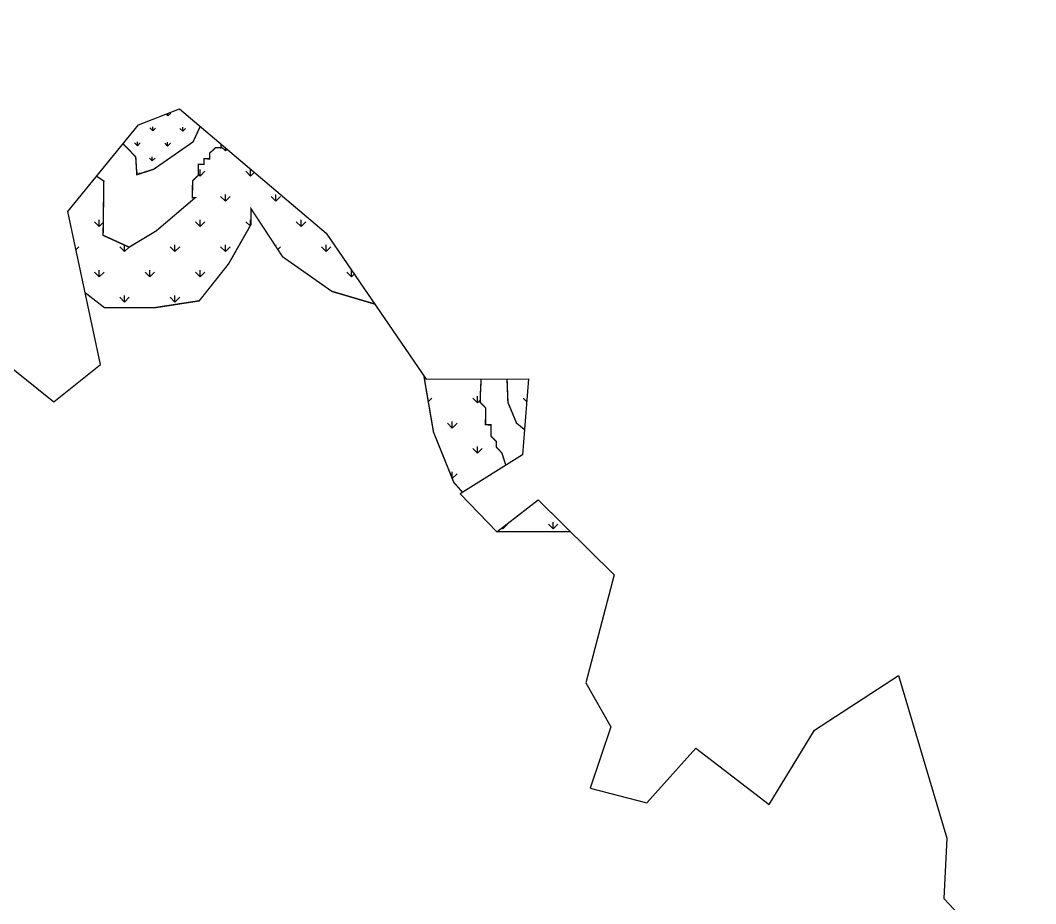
# Model space of a CAD drawing. Header units: metres. Extents: x 265309 to 267425, y 2141467 to 2144187.
# Drawn here: x 266603 to 267327, y 2143194 to 2143824 of the extents above; entities that cross this region are included whole.
import ezdxf

# ---------------------------------------------------------------- set-up
doc = ezdxf.new("R2010")
doc.units = ezdxf.units.M
doc.layers.add('MANGROOVES BUFFER ZONE', color=120, linetype='Continuous')
doc.layers.add('village', color=3, linetype='Continuous')

msp = doc.modelspace()

# ---------------------------------------------------------------- hatches: boundary and pattern name
at = {"layer": 'MANGROOVES BUFFER ZONE'}
h = msp.add_hatch(dxfattribs=at)
h.set_pattern_fill('GRASS', color=256)
h.paths.add_polyline_path([(266972.42, 2143482.18), (266943.26, 2143459.73), (266943.55, 2143459.4), (266995.5, 2143459.4)])
h.paths.add_polyline_path([(266965.4, 2143568.33), (266950.16, 2143568.26), (266950.81, 2143551.54), (266956.97, 2143536.75), (266962.58, 2143532.21)])
h.paths.add_polyline_path([(266892.64, 2143568.01), (266890.99, 2143570.42), (266891.77, 2143565.44), (266897.8, 2143530.35), (266912.28, 2143494.49), (266918.58, 2143487.42), (266949.32, 2143506.69), (266946.48, 2143515.57), (266942.55, 2143519.59), (266942.61, 2143523.57), (266938.68, 2143527.6), (266938.78, 2143535.56), (266934.8, 2143535.61), (266934.96, 2143547.54), (266931.03, 2143551.57), (266931.08, 2143555.55), (266931.72, 2143568.18)])
h.paths.add_polyline_path([(266657.75, 2143712.78), (266637.23, 2143687.7), (266649.65, 2143629.72), (266663.47, 2143619.02), (266699.13, 2143619.02), (266730.95, 2143623.95), (266751.8, 2143650.27), (266767.71, 2143678.23), (266767.71, 2143689.74), (266790.28, 2143655.36), (266825.39, 2143630.68), (266855.96, 2143621.63), (266821.38, 2143672.19), (266746.41, 2143735.69), (266746.38, 2143732.98), (266742.4, 2143733.03), (266738.37, 2143729.11), (266738.32, 2143725.13), (266734.34, 2143725.18), (266734.29, 2143721.2), (266730.31, 2143721.25), (266730.21, 2143713.3), (266726.18, 2143709.37), (266726.03, 2143697.43), (266728.02, 2143697.41), (266700.28, 2143673.77), (266681, 2143662.18), (266662.44, 2143670.61), (266662.94, 2143709.28)])
h.paths.add_polyline_path([(266372.74, 2143729.46), (266375.95, 2143821.68), (266225.52, 2143823.85), (266217.84, 2143807.95), (266226.07, 2143782.18), (266246.92, 2143755.87), (266267.22, 2143750.38), (266301.78, 2143756.96), (266323.17, 2143769.02), (266335.24, 2143748.74), (266314.95, 2143719.68), (266319.33, 2143680.76), (266334.15, 2143661.57), (266359.38, 2143644.57), (266384.07, 2143614.42), (266413.86, 2143593.8), (266448.97, 2143582.28), (266474.75, 2143567.48), (266499.99, 2143567.48), (266547.72, 2143573.51), (266568.02, 2143588.32), (266582.83, 2143615.73), (266584.31, 2143620.58), (266578.15, 2143663.23), (266561.51, 2143687.16), (266544.37, 2143660.29), (266535.27, 2143625.82), (266488.22, 2143610.96), (266486.26, 2143612.97), (266482.33, 2143617), (266478.35, 2143617.05), (266478.4, 2143621.03), (266474.43, 2143621.08), (266470.5, 2143625.11), (266462.6, 2143629.19), (266454.64, 2143629.29), (266450.71, 2143633.32), (266434.85, 2143637.5), (266418.94, 2143637.7), (266419, 2143641.68), (266415.02, 2143641.73), (266411.09, 2143645.76), (266407.22, 2143653.77), (266403.24, 2143653.82), (266403.29, 2143657.8), (266399.31, 2143657.85), (266399.41, 2143665.81), (266395.49, 2143669.84), (266395.59, 2143677.79), (266391.71, 2143685.8), (266391.81, 2143693.76), (266367.95, 2143694.06), (266367.9, 2143690.08), (266363.92, 2143690.13), (266363.97, 2143694.11), (266359.99, 2143694.16), (266360.15, 2143706.1), (266364.18, 2143710.02), (266368.15, 2143709.97), (266368.2, 2143713.95), (266372.18, 2143713.9), (266372.23, 2143717.88), (266376.26, 2143721.81), (266380.24, 2143721.76), (266380.28, 2143725.03)])
h = msp.add_hatch(dxfattribs=at)
h.set_pattern_fill('GRASS', color=256, scale=0.59672345, angle=-0.7340003)
h.paths.add_polyline_path([(266687.69, 2143749.37), (266676.62, 2143735.84), (266685.67, 2143726.56), (266686.46, 2143713.85), (266698.44, 2143717.68), (266726.54, 2143737.22), (266731.62, 2143748.22), (266716.93, 2143760.66)])

# ---------------------------------------------------------------- linework, layer by layer
at = {"layer": 'MANGROOVES BUFFER ZONE', "const_width": 1}
for points in [[(266676.62, 2143735.84), (266685.67, 2143726.56), (266686.46, 2143713.85), (266698.44, 2143717.68), (266726.54, 2143737.22), (266731.62, 2143748.22)], [(266746.41, 2143735.69), (266746.38, 2143732.98), (266742.4, 2143733.03), (266738.37, 2143729.11), (266738.32, 2143725.13), (266734.34, 2143725.18), (266734.29, 2143721.2), (266730.31, 2143721.25), (266730.21, 2143713.3), (266726.18, 2143709.37), (266726.03, 2143697.43), (266728.02, 2143697.41), (266700.28, 2143673.77), (266681, 2143662.18), (266662.44, 2143670.61), (266662.94, 2143709.28), (266657.75, 2143712.78)], [(266649.65, 2143629.72), (266663.47, 2143619.02), (266699.13, 2143619.02), (266730.95, 2143623.95), (266751.8, 2143650.27), (266767.71, 2143678.23), (266767.71, 2143689.74), (266790.28, 2143655.36), (266825.39, 2143630.68), (266855.96, 2143621.63)], [(266890.99, 2143570.42), (266891.77, 2143565.44), (266897.8, 2143530.35), (266912.28, 2143494.49), (266918.58, 2143487.42)], [(266949.32, 2143506.69), (266946.48, 2143515.57), (266942.55, 2143519.59), (266942.61, 2143523.57), (266938.68, 2143527.6), (266938.78, 2143535.56), (266934.8, 2143535.61), (266934.96, 2143547.54), (266931.03, 2143551.57), (266931.08, 2143555.55), (266931.72, 2143568.18)], [(266950.16, 2143568.26), (266950.81, 2143551.54), (266956.97, 2143536.75), (266962.58, 2143532.21)], [(266943.26, 2143459.73), (266943.55, 2143459.4), (266982.5, 2143459.4), (266995.5, 2143459.4)]]:
    msp.add_lwpolyline(points, dxfattribs=at)
at = {"layer": 'village', "color": 3}
msp.add_polyline3d([(266589.87, 2143582.01, 0), (266627.39, 2143551.84, 0), (266660.61, 2143578.56, 0), (266637.23, 2143687.7, 0), (266687.69, 2143749.37, 0), (266716.93, 2143760.66, 0), (266821.38, 2143672.19, 0), (266892.64, 2143568.01, 0), (266965.4, 2143568.33, 0), (266961.16, 2143514.11, 0), (266916.76, 2143486.28, 0), (266942.79, 2143459.38, 0), (266972.42, 2143482.18, 0), (267026.55, 2143428.77, 0), (267006.32, 2143351.75, 0), (267024.02, 2143320.38, 0), (267009.36, 2143276.57, 0), (267049.69, 2143266.07, 0), (267084.54, 2143305.07, 0), (267136.85, 2143265.03, 0), (267169.07, 2143317.89, 0), (267229.07, 2143357.01, 0), (267263.52, 2143241.09, 0), (267261.25, 2143197.9, 0), (267326.73, 2143128.07, 0)], dxfattribs=at)

doc.saveas('drawing.dxf')
